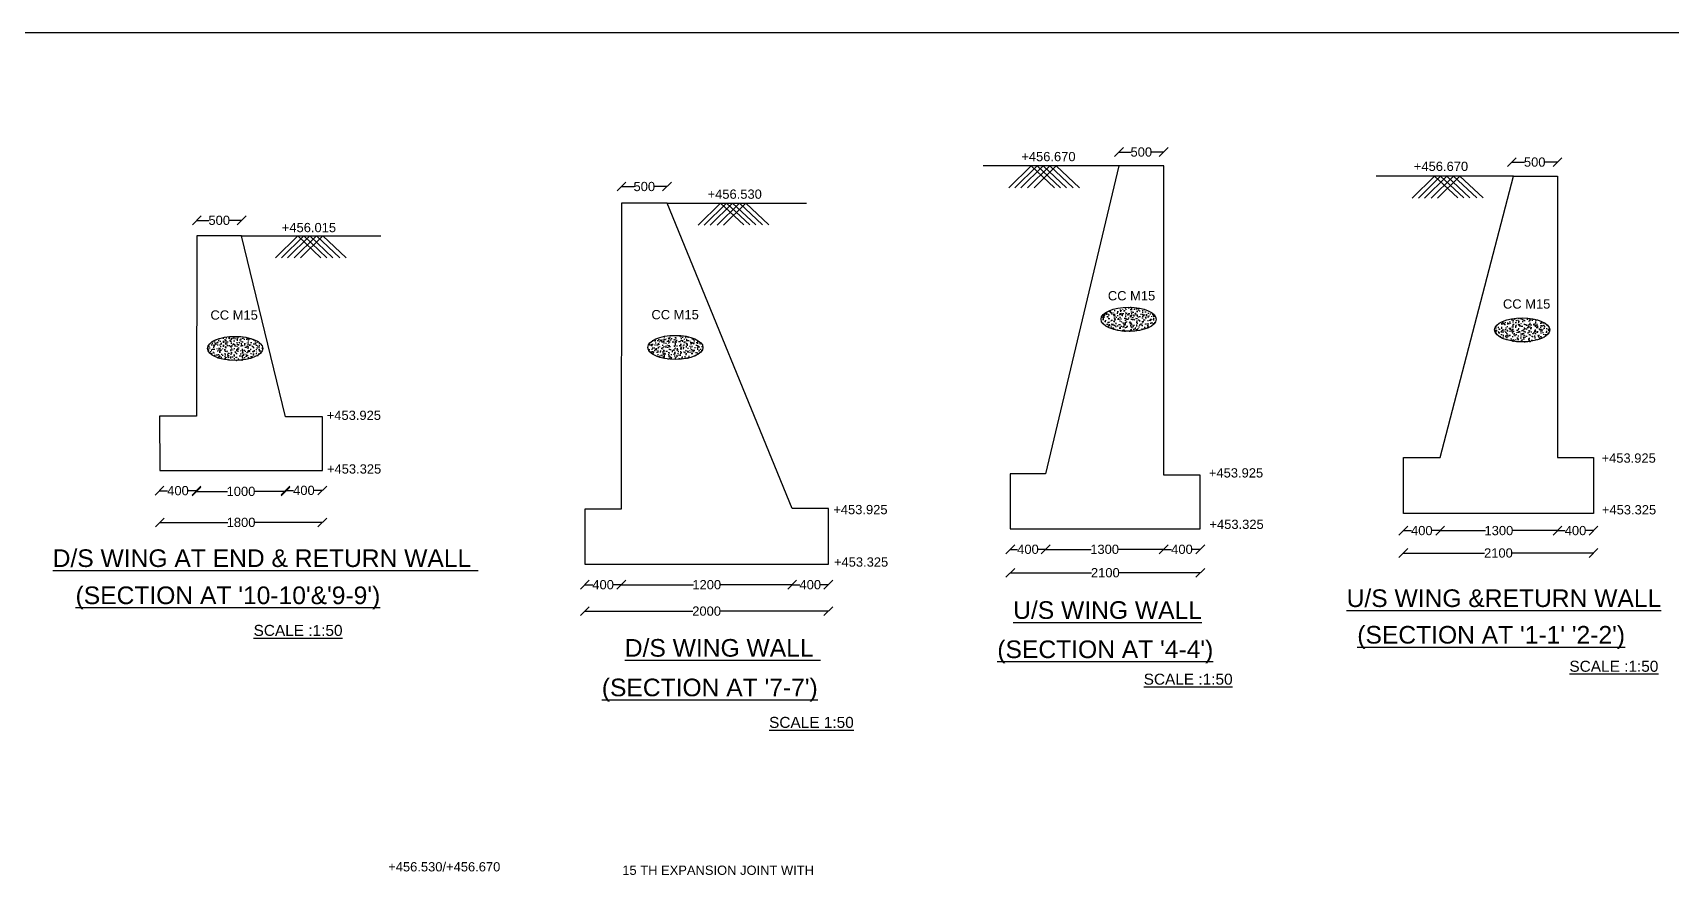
# Model space of a CAD drawing. Header units: millimetres. Extents: x -53213883 to -53195266, y 22135078 to 22145430.
# Drawn here: x -53207100 to -53199663, y 22141602 to 22145430 of the extents above; entities that cross this region are included whole.
import ezdxf

# ---------------------------------------------------------------- set-up
doc = ezdxf.new("R2010")
doc.units = ezdxf.units.MM
doc.header["$MEASUREMENT"] = 0
doc.header["$PDMODE"] = 32
doc.header["$PDSIZE"] = 28
for name, color, linetype in [('DIMENSION', 7, 'Continuous'), ('DRAWING', 2, 'Continuous'), ('TEXT', 7, 'Continuous')]:
    doc.layers.add(name, color=color, linetype=linetype)
doc.styles.get("Standard").update_dxf_attribs({"font": 'arial.ttf', "height": 42})
doc.dimstyles.get("Standard").update_dxf_attribs({"dimtxt": 42, "dimasz": 40, "dimexe": 0.18, "dimexo": 0.0625, "dimgap": 0.09, "dimtad": 0, "dimdec": 0, "dimzin": 0, "dimdsep": 46, "dimtxsty": 'Standard', "dimblk": 'OBLIQUE', "dimcen": 0.09, "dimse1": 1, "dimse2": 1, "dimadec": 0, "dimazin": 0, "dimtfac": 1, "dimtdec": 0, "dimtofl": 0, "dimtmove": 0, "dimatfit": 3, "dimfxl": 1, "dimtolj": 1, "dimtzin": 0, "dimarcsym": 0})
pattern_1 = [(50, (0, 0), (35.86300913, -3.137606749), [3.75, -41.25]), (355, (0, 0), (-6.93756668, 37.609606685), [3, -33]), (100.4514, (2.99, -0.26), (28.925469086, 34.471977103), [3.1870095, -35.0571056]), (46.1842, (0, 10), (53.36205243, -8.275950716), [5.625, -61.875]), (96.6356, (4.447, 9.31), (46.733135277, 48.705893545), [4.7805144, -52.58565]), (351.1842, (0, 10), (46.733097257, 48.705930046), [4.5, -49.5]), (21, (5, 7.5), (29.845352606, -20.130944533), [3.75, -41.25]), (326, (5, 7.5), (12.165766596, 36.257502252), [3, -33]), (71.4514, (7.487, 5.822), (42.01113143, 16.126524835), [3.1870095, -35.0571056]), (37.5, (0, 0), (0.607992766, 16.6446926916), [0, -32.6, 0, -33.5, 0, -33.125]), (7.5, (0, 0), (13.153476872, 19.720585594), [0, -19.1, 0, -31.85, 0, -12.625]), (327.5, (-11.15, 0), (26.6911218086, -1.1277435867), [0, -12.5, 0, -39, 0, -51.75]), (317.5, (-16.15, 0), (29.159308467, 5.005249117), [0, -16.25, 0, -25.9, 0, -36.75])]

# ---------------------------------------------------------------- blocks, each defined once
blk = doc.blocks.new('_Oblique')
at = {"color": 0, "linetype": 'ByBlock', "lineweight": -2}
blk.add_line((-0.5, -0.5), (0.5, 0.5), dxfattribs=at)
blk = doc.blocks.new('*D57')
at = {"layer": 'Defpoints', "color": 0, "transparency": 16777216}
for p in [(-53206524.4, 22143689.5), (-53206357.1, 22143690), (-53206524.4, 22143351.6)]:
    blk.add_point(p, dxfattribs=at)
at = {"layer": 'DIMENSION', "color": 0, "lineweight": -2, "transparency": 16777216}
for p, q in [((-53206524.4, 22143351.6), (-53206488, 22143351.6)), ((-53206357.1, 22143351.6), (-53206393.5, 22143351.6))]:
    blk.add_line(p, q, dxfattribs=at)
at = {"layer": 'DIMENSION', "color": 0, "lineweight": -2, "transparency": 16777216, "xscale": 40, "yscale": 40, "zscale": 40, "rotation": 180}
blk.add_blockref('_Oblique', (-53206524.4, 22143351.6), dxfattribs=at)
at = {"layer": 'DIMENSION', "color": 0, "lineweight": -2, "transparency": 16777216, "xscale": 40, "yscale": 40, "zscale": 40}
blk.add_blockref('_Oblique', (-53206357.1, 22143351.6), dxfattribs=at)
at = {"layer": 'DIMENSION', "color": 0, "transparency": 16777216, "insert": (-53206440.8, 22143351.6), "char_height": 42, "attachment_point": 5}
blk.add_mtext('\\A1;400', dxfattribs=at)
blk = doc.blocks.new('*D58')
at = {"layer": 'Defpoints', "color": 0, "transparency": 16777216}
for p in [(-53205952.9, 22143687.4), (-53205785.5, 22143687.4), (-53205785.5, 22143352.9)]:
    blk.add_point(p, dxfattribs=at)
at = {"layer": 'DIMENSION', "color": 0, "lineweight": -2, "transparency": 16777216}
for p, q in [((-53205952.9, 22143352.9), (-53205916.5, 22143352.9)), ((-53205785.5, 22143352.9), (-53205821.9, 22143352.9))]:
    blk.add_line(p, q, dxfattribs=at)
at = {"layer": 'DIMENSION', "color": 0, "lineweight": -2, "transparency": 16777216, "xscale": 40, "yscale": 40, "zscale": 40, "rotation": 180}
blk.add_blockref('_Oblique', (-53205952.9, 22143352.9), dxfattribs=at)
at = {"layer": 'DIMENSION', "color": 0, "lineweight": -2, "transparency": 16777216, "xscale": 40, "yscale": 40, "zscale": 40}
blk.add_blockref('_Oblique', (-53205785.5, 22143352.9), dxfattribs=at)
at = {"layer": 'DIMENSION', "color": 0, "transparency": 16777216, "insert": (-53205869.2, 22143352.9), "char_height": 42, "attachment_point": 5}
blk.add_mtext('\\A1;400', dxfattribs=at)
blk = doc.blocks.new('*D59')
at = {"layer": 'Defpoints', "color": 0, "transparency": 16777216}
for p in [(-53206357.1, 22143688.2), (-53205952.9, 22143687.4), (-53206357.1, 22143348.3)]:
    blk.add_point(p, dxfattribs=at)
at = {"layer": 'DIMENSION', "color": 0, "lineweight": -2, "transparency": 16777216}
for p, q in [((-53206357.1, 22143348.3), (-53206215.8, 22143348.3)), ((-53205952.9, 22143348.3), (-53206094.3, 22143348.3))]:
    blk.add_line(p, q, dxfattribs=at)
at = {"layer": 'DIMENSION', "color": 0, "lineweight": -2, "transparency": 16777216, "xscale": 40, "yscale": 40, "zscale": 40, "rotation": 180}
blk.add_blockref('_Oblique', (-53206357.1, 22143348.3), dxfattribs=at)
at = {"layer": 'DIMENSION', "color": 0, "lineweight": -2, "transparency": 16777216, "xscale": 40, "yscale": 40, "zscale": 40}
blk.add_blockref('_Oblique', (-53205952.9, 22143348.3), dxfattribs=at)
at = {"layer": 'DIMENSION', "color": 0, "transparency": 16777216, "insert": (-53206155, 22143348.3), "char_height": 42, "attachment_point": 5}
blk.add_mtext('\\A1;1000', dxfattribs=at)
blk = doc.blocks.new('*D60')
at = {"layer": 'Defpoints', "color": 0, "transparency": 16777216}
for p in [(-53206355.5, 22144578.4), (-53206355.5, 22144508.6), (-53206151.9, 22144508.6)]:
    blk.add_point(p, dxfattribs=at)
at = {"layer": 'DIMENSION', "color": 0, "lineweight": -2, "transparency": 16777216}
for p, q in [((-53206355.5, 22144578.4), (-53206300.1, 22144578.4)), ((-53206151.9, 22144578.4), (-53206207.3, 22144578.4))]:
    blk.add_line(p, q, dxfattribs=at)
at = {"layer": 'DIMENSION', "color": 0, "lineweight": -2, "transparency": 16777216, "xscale": 40, "yscale": 40, "zscale": 40, "rotation": 180}
blk.add_blockref('_Oblique', (-53206355.5, 22144578.4), dxfattribs=at)
at = {"layer": 'DIMENSION', "color": 0, "lineweight": -2, "transparency": 16777216, "xscale": 40, "yscale": 40, "zscale": 40}
blk.add_blockref('_Oblique', (-53206151.9, 22144578.4), dxfattribs=at)
at = {"layer": 'DIMENSION', "color": 0, "transparency": 16777216, "insert": (-53206253.7, 22144578.4), "char_height": 42, "attachment_point": 5}
blk.add_mtext('\\A1;500', dxfattribs=at)
blk = doc.blocks.new('*D61')
at = {"layer": 'Defpoints', "color": 0, "transparency": 16777216}
for p in [(-53206523.7, 22143443), (-53205785.5, 22143443), (-53205785.5, 22143207.6)]:
    blk.add_point(p, dxfattribs=at)
at = {"layer": 'DIMENSION', "color": 0, "lineweight": -2, "transparency": 16777216}
for p, q in [((-53206523.7, 22143207.6), (-53206215.3, 22143207.6)), ((-53205785.5, 22143207.6), (-53206093.8, 22143207.6))]:
    blk.add_line(p, q, dxfattribs=at)
at = {"layer": 'DIMENSION', "color": 0, "lineweight": -2, "transparency": 16777216, "xscale": 40, "yscale": 40, "zscale": 40, "rotation": 180}
blk.add_blockref('_Oblique', (-53206523.7, 22143207.6), dxfattribs=at)
at = {"layer": 'DIMENSION', "color": 0, "lineweight": -2, "transparency": 16777216, "xscale": 40, "yscale": 40, "zscale": 40}
blk.add_blockref('_Oblique', (-53205785.5, 22143207.6), dxfattribs=at)
at = {"layer": 'DIMENSION', "color": 0, "transparency": 16777216, "insert": (-53206154.6, 22143207.6), "char_height": 42, "attachment_point": 5}
blk.add_mtext('\\A1;1800', dxfattribs=at)
blk = doc.blocks.new('*D62')
at = {"layer": 'Defpoints', "color": 0, "transparency": 16777216}
for p in [(-53204221, 22144731.8), (-53204427.3, 22144657.1), (-53204221, 22144657.1)]:
    blk.add_point(p, dxfattribs=at)
at = {"layer": 'DIMENSION', "color": 0, "lineweight": -2, "transparency": 16777216}
for p, q in [((-53204427.3, 22144731.8), (-53204370.6, 22144731.8)), ((-53204221, 22144731.8), (-53204277.8, 22144731.8))]:
    blk.add_line(p, q, dxfattribs=at)
at = {"layer": 'DIMENSION', "color": 0, "lineweight": -2, "transparency": 16777216, "xscale": 40, "yscale": 40, "zscale": 40, "rotation": 180}
blk.add_blockref('_Oblique', (-53204427.3, 22144731.8), dxfattribs=at)
at = {"layer": 'DIMENSION', "color": 0, "lineweight": -2, "transparency": 16777216, "xscale": 40, "yscale": 40, "zscale": 40}
blk.add_blockref('_Oblique', (-53204221, 22144731.8), dxfattribs=at)
at = {"layer": 'DIMENSION', "color": 0, "transparency": 16777216, "insert": (-53204324.2, 22144731.8), "char_height": 42, "attachment_point": 5}
blk.add_mtext('\\A1;500', dxfattribs=at)
blk = doc.blocks.new('*D63')
at = {"layer": 'Defpoints', "color": 0, "transparency": 16777216}
for p in [(-53202662.6, 22143427.4), (-53202502.4, 22143427.4), (-53202662.6, 22143085.5)]:
    blk.add_point(p, dxfattribs=at)
at = {"layer": 'DIMENSION', "color": 0, "lineweight": -2, "transparency": 16777216}
for p, q in [((-53202662.6, 22143085.5), (-53202629.8, 22143085.5)), ((-53202502.4, 22143085.5), (-53202535.2, 22143085.5))]:
    blk.add_line(p, q, dxfattribs=at)
at = {"layer": 'DIMENSION', "color": 0, "lineweight": -2, "transparency": 16777216, "xscale": 40, "yscale": 40, "zscale": 40, "rotation": 180}
blk.add_blockref('_Oblique', (-53202662.6, 22143085.5), dxfattribs=at)
at = {"layer": 'DIMENSION', "color": 0, "lineweight": -2, "transparency": 16777216, "xscale": 40, "yscale": 40, "zscale": 40}
blk.add_blockref('_Oblique', (-53202502.4, 22143085.5), dxfattribs=at)
at = {"layer": 'DIMENSION', "color": 0, "transparency": 16777216, "insert": (-53202582.5, 22143085.5), "char_height": 42, "attachment_point": 5}
blk.add_mtext('\\A1;400', dxfattribs=at)
blk = doc.blocks.new('*D64')
at = {"layer": 'Defpoints', "color": 0, "transparency": 16777216}
for p in [(-53202502.4, 22143427.4), (-53201966.5, 22143427.4), (-53201966.5, 22143085.5)]:
    blk.add_point(p, dxfattribs=at)
at = {"layer": 'DIMENSION', "color": 0, "lineweight": -2, "transparency": 16777216}
for p, q in [((-53202502.4, 22143085.5), (-53202295.2, 22143085.5)), ((-53201966.5, 22143085.5), (-53202173.7, 22143085.5))]:
    blk.add_line(p, q, dxfattribs=at)
at = {"layer": 'DIMENSION', "color": 0, "lineweight": -2, "transparency": 16777216, "xscale": 40, "yscale": 40, "zscale": 40, "rotation": 180}
blk.add_blockref('_Oblique', (-53202502.4, 22143085.5), dxfattribs=at)
at = {"layer": 'DIMENSION', "color": 0, "lineweight": -2, "transparency": 16777216, "xscale": 40, "yscale": 40, "zscale": 40}
blk.add_blockref('_Oblique', (-53201966.5, 22143085.5), dxfattribs=at)
at = {"layer": 'DIMENSION', "color": 0, "transparency": 16777216, "insert": (-53202234.5, 22143085.5), "char_height": 42, "attachment_point": 5}
blk.add_mtext('\\A1;1300', dxfattribs=at)
blk = doc.blocks.new('*D65')
at = {"layer": 'Defpoints', "color": 0, "transparency": 16777216}
for p in [(-53201966.5, 22143422.7), (-53201800.2, 22143422.7), (-53201800.2, 22143085.5)]:
    blk.add_point(p, dxfattribs=at)
at = {"layer": 'DIMENSION', "color": 0, "lineweight": -2, "transparency": 16777216}
for p, q in [((-53201966.5, 22143085.5), (-53201930.6, 22143085.5)), ((-53201800.2, 22143085.5), (-53201836.1, 22143085.5))]:
    blk.add_line(p, q, dxfattribs=at)
at = {"layer": 'DIMENSION', "color": 0, "lineweight": -2, "transparency": 16777216, "xscale": 40, "yscale": 40, "zscale": 40, "rotation": 180}
blk.add_blockref('_Oblique', (-53201966.5, 22143085.5), dxfattribs=at)
at = {"layer": 'DIMENSION', "color": 0, "lineweight": -2, "transparency": 16777216, "xscale": 40, "yscale": 40, "zscale": 40}
blk.add_blockref('_Oblique', (-53201800.2, 22143085.5), dxfattribs=at)
at = {"layer": 'DIMENSION', "color": 0, "transparency": 16777216, "insert": (-53201883.4, 22143085.5), "char_height": 42, "attachment_point": 5}
blk.add_mtext('\\A1;400', dxfattribs=at)
blk = doc.blocks.new('*D66')
at = {"layer": 'Defpoints', "color": 0, "transparency": 16777216}
for p in [(-53202662.6, 22143179), (-53201800.2, 22143179), (-53202662.6, 22142979.2)]:
    blk.add_point(p, dxfattribs=at)
at = {"layer": 'DIMENSION', "color": 0, "lineweight": -2, "transparency": 16777216}
for p, q in [((-53202662.6, 22142979.2), (-53202294.5, 22142979.2)), ((-53201800.2, 22142979.2), (-53202168.3, 22142979.2))]:
    blk.add_line(p, q, dxfattribs=at)
at = {"layer": 'DIMENSION', "color": 0, "lineweight": -2, "transparency": 16777216, "xscale": 40, "yscale": 40, "zscale": 40, "rotation": 180}
blk.add_blockref('_Oblique', (-53202662.6, 22142979.2), dxfattribs=at)
at = {"layer": 'DIMENSION', "color": 0, "lineweight": -2, "transparency": 16777216, "xscale": 40, "yscale": 40, "zscale": 40}
blk.add_blockref('_Oblique', (-53201800.2, 22142979.2), dxfattribs=at)
at = {"layer": 'DIMENSION', "color": 0, "transparency": 16777216, "insert": (-53202231.4, 22142979.2), "char_height": 42, "attachment_point": 5}
blk.add_mtext('\\A1;2100', dxfattribs=at)
blk = doc.blocks.new('*D67')
at = {"layer": 'Defpoints', "color": 0, "transparency": 16777216}
for p in [(-53200878.5, 22143501.8), (-53200711.1, 22143501.8), (-53200878.5, 22143170.4)]:
    blk.add_point(p, dxfattribs=at)
at = {"layer": 'DIMENSION', "color": 0, "lineweight": -2, "transparency": 16777216}
for p, q in [((-53200878.5, 22143170.4), (-53200842, 22143170.4)), ((-53200711.1, 22143170.4), (-53200747.5, 22143170.4))]:
    blk.add_line(p, q, dxfattribs=at)
at = {"layer": 'DIMENSION', "color": 0, "lineweight": -2, "transparency": 16777216, "xscale": 40, "yscale": 40, "zscale": 40, "rotation": 180}
blk.add_blockref('_Oblique', (-53200878.5, 22143170.4), dxfattribs=at)
at = {"layer": 'DIMENSION', "color": 0, "lineweight": -2, "transparency": 16777216, "xscale": 40, "yscale": 40, "zscale": 40}
blk.add_blockref('_Oblique', (-53200711.1, 22143170.4), dxfattribs=at)
at = {"layer": 'DIMENSION', "color": 0, "transparency": 16777216, "insert": (-53200794.8, 22143170.4), "char_height": 42, "attachment_point": 5}
blk.add_mtext('\\A1;400', dxfattribs=at)
blk = doc.blocks.new('*D68')
at = {"layer": 'Defpoints', "color": 0, "transparency": 16777216}
for p in [(-53200178.8, 22143501.8), (-53200015.4, 22143501.8), (-53200015.4, 22143170.4)]:
    blk.add_point(p, dxfattribs=at)
at = {"layer": 'DIMENSION', "color": 0, "lineweight": -2, "transparency": 16777216}
for p, q in [((-53200178.8, 22143170.4), (-53200144.3, 22143170.4)), ((-53200015.4, 22143170.4), (-53200049.8, 22143170.4))]:
    blk.add_line(p, q, dxfattribs=at)
at = {"layer": 'DIMENSION', "color": 0, "lineweight": -2, "transparency": 16777216, "xscale": 40, "yscale": 40, "zscale": 40, "rotation": 180}
blk.add_blockref('_Oblique', (-53200178.8, 22143170.4), dxfattribs=at)
at = {"layer": 'DIMENSION', "color": 0, "lineweight": -2, "transparency": 16777216, "xscale": 40, "yscale": 40, "zscale": 40}
blk.add_blockref('_Oblique', (-53200015.4, 22143170.4), dxfattribs=at)
at = {"layer": 'DIMENSION', "color": 0, "transparency": 16777216, "insert": (-53200097.1, 22143170.4), "char_height": 42, "attachment_point": 5}
blk.add_mtext('\\A1;400', dxfattribs=at)
blk = doc.blocks.new('*D69')
at = {"layer": 'Defpoints', "color": 0, "transparency": 16777216}
for p in [(-53200711.1, 22143501.8), (-53200178.8, 22143501.8), (-53200711.1, 22143170.4)]:
    blk.add_point(p, dxfattribs=at)
at = {"layer": 'DIMENSION', "color": 0, "lineweight": -2, "transparency": 16777216}
for p, q in [((-53200711.1, 22143170.4), (-53200505.7, 22143170.4)), ((-53200178.8, 22143170.4), (-53200384.2, 22143170.4))]:
    blk.add_line(p, q, dxfattribs=at)
at = {"layer": 'DIMENSION', "color": 0, "lineweight": -2, "transparency": 16777216, "xscale": 40, "yscale": 40, "zscale": 40, "rotation": 180}
blk.add_blockref('_Oblique', (-53200711.1, 22143170.4), dxfattribs=at)
at = {"layer": 'DIMENSION', "color": 0, "lineweight": -2, "transparency": 16777216, "xscale": 40, "yscale": 40, "zscale": 40}
blk.add_blockref('_Oblique', (-53200178.8, 22143170.4), dxfattribs=at)
at = {"layer": 'DIMENSION', "color": 0, "transparency": 16777216, "insert": (-53200444.9, 22143170.4), "char_height": 42, "attachment_point": 5}
blk.add_mtext('\\A1;1300', dxfattribs=at)
blk = doc.blocks.new('*D70')
at = {"layer": 'Defpoints', "color": 0, "transparency": 16777216}
for p in [(-53200878.5, 22143247.5), (-53200015.4, 22143247.5), (-53200015.4, 22143068.7)]:
    blk.add_point(p, dxfattribs=at)
at = {"layer": 'DIMENSION', "color": 0, "lineweight": -2, "transparency": 16777216}
for p, q in [((-53200878.5, 22143068.7), (-53200510, 22143068.7)), ((-53200015.4, 22143068.7), (-53200383.8, 22143068.7))]:
    blk.add_line(p, q, dxfattribs=at)
at = {"layer": 'DIMENSION', "color": 0, "lineweight": -2, "transparency": 16777216, "xscale": 40, "yscale": 40, "zscale": 40, "rotation": 180}
blk.add_blockref('_Oblique', (-53200878.5, 22143068.7), dxfattribs=at)
at = {"layer": 'DIMENSION', "color": 0, "lineweight": -2, "transparency": 16777216, "xscale": 40, "yscale": 40, "zscale": 40}
blk.add_blockref('_Oblique', (-53200015.4, 22143068.7), dxfattribs=at)
at = {"layer": 'DIMENSION', "color": 0, "transparency": 16777216, "insert": (-53200446.9, 22143068.7), "char_height": 42, "attachment_point": 5}
blk.add_mtext('\\A1;2100', dxfattribs=at)
blk = doc.blocks.new('*D71')
at = {"layer": 'Defpoints', "color": 0, "transparency": 16777216}
for p in [(-53200178.8, 22144842.6), (-53200385.9, 22144779.6), (-53200178.8, 22144779.6)]:
    blk.add_point(p, dxfattribs=at)
at = {"layer": 'DIMENSION', "color": 0, "lineweight": -2, "transparency": 16777216}
for p, q in [((-53200385.9, 22144842.6), (-53200328.7, 22144842.6)), ((-53200178.8, 22144842.6), (-53200235.9, 22144842.6))]:
    blk.add_line(p, q, dxfattribs=at)
at = {"layer": 'DIMENSION', "color": 0, "lineweight": -2, "transparency": 16777216, "xscale": 40, "yscale": 40, "zscale": 40, "rotation": 180}
blk.add_blockref('_Oblique', (-53200385.9, 22144842.6), dxfattribs=at)
at = {"layer": 'DIMENSION', "color": 0, "lineweight": -2, "transparency": 16777216, "xscale": 40, "yscale": 40, "zscale": 40}
blk.add_blockref('_Oblique', (-53200178.8, 22144842.6), dxfattribs=at)
at = {"layer": 'DIMENSION', "color": 0, "transparency": 16777216, "insert": (-53200282.3, 22144842.6), "char_height": 42, "attachment_point": 5}
blk.add_mtext('\\A1;500', dxfattribs=at)
blk = doc.blocks.new('*D72')
at = {"layer": 'Defpoints', "color": 0, "transparency": 16777216}
for p in [(-53202169.5, 22144888.4), (-53202169.5, 22144825.4), (-53201966.5, 22144825.4)]:
    blk.add_point(p, dxfattribs=at)
at = {"layer": 'DIMENSION', "color": 0, "lineweight": -2, "transparency": 16777216}
for p, q in [((-53202169.5, 22144888.4), (-53202114.4, 22144888.4)), ((-53201966.5, 22144888.4), (-53202021.6, 22144888.4))]:
    blk.add_line(p, q, dxfattribs=at)
at = {"layer": 'DIMENSION', "color": 0, "lineweight": -2, "transparency": 16777216, "xscale": 40, "yscale": 40, "zscale": 40, "rotation": 180}
blk.add_blockref('_Oblique', (-53202169.5, 22144888.4), dxfattribs=at)
at = {"layer": 'DIMENSION', "color": 0, "lineweight": -2, "transparency": 16777216, "xscale": 40, "yscale": 40, "zscale": 40}
blk.add_blockref('_Oblique', (-53201966.5, 22144888.4), dxfattribs=at)
at = {"layer": 'DIMENSION', "color": 0, "transparency": 16777216, "insert": (-53202068, 22144888.4), "char_height": 42, "attachment_point": 5}
blk.add_mtext('\\A1;500', dxfattribs=at)
blk = doc.blocks.new('*D100')
at = {"layer": 'Defpoints', "color": 0, "transparency": 16777216}
for p in [(-53204593.8, 22143267.7), (-53204428.5, 22143267.7), (-53204428.5, 22142924.9)]:
    blk.add_point(p, dxfattribs=at)
at = {"layer": 'DRAWING', "color": 0, "lineweight": -2, "transparency": 16777216}
for p, q in [((-53204593.8, 22142924.9), (-53204558.4, 22142924.9)), ((-53204428.5, 22142924.9), (-53204463.9, 22142924.9))]:
    blk.add_line(p, q, dxfattribs=at)
at = {"layer": 'DRAWING', "color": 0, "lineweight": -2, "transparency": 16777216, "xscale": 40, "yscale": 40, "zscale": 40, "rotation": 180}
blk.add_blockref('_Oblique', (-53204593.8, 22142924.9), dxfattribs=at)
at = {"layer": 'DRAWING', "color": 0, "lineweight": -2, "transparency": 16777216, "xscale": 40, "yscale": 40, "zscale": 40}
blk.add_blockref('_Oblique', (-53204428.5, 22142924.9), dxfattribs=at)
at = {"layer": 'DRAWING', "color": 0, "transparency": 16777216, "insert": (-53204511.1, 22142924.9), "char_height": 42, "attachment_point": 5}
blk.add_mtext('\\A1;400', dxfattribs=at)
blk = doc.blocks.new('*D101')
at = {"layer": 'Defpoints', "color": 0, "transparency": 16777216}
for p in [(-53203652.9, 22143270.4), (-53204428.5, 22143267.7), (-53203652.9, 22142924.9)]:
    blk.add_point(p, dxfattribs=at)
at = {"layer": 'DRAWING', "color": 0, "lineweight": -2, "transparency": 16777216}
for p, q in [((-53204428.5, 22142924.9), (-53204101.5, 22142924.9)), ((-53203652.9, 22142924.9), (-53203979.9, 22142924.9))]:
    blk.add_line(p, q, dxfattribs=at)
at = {"layer": 'DRAWING', "color": 0, "lineweight": -2, "transparency": 16777216, "xscale": 40, "yscale": 40, "zscale": 40, "rotation": 180}
blk.add_blockref('_Oblique', (-53204428.5, 22142924.9), dxfattribs=at)
at = {"layer": 'DRAWING', "color": 0, "lineweight": -2, "transparency": 16777216, "xscale": 40, "yscale": 40, "zscale": 40}
blk.add_blockref('_Oblique', (-53203652.9, 22142924.9), dxfattribs=at)
at = {"layer": 'DRAWING', "color": 0, "transparency": 16777216, "insert": (-53204040.7, 22142924.9), "char_height": 42, "attachment_point": 5}
blk.add_mtext('\\A1;1200', dxfattribs=at)
blk = doc.blocks.new('*D102')
at = {"layer": 'Defpoints', "color": 0, "transparency": 16777216}
for p in [(-53203652.9, 22143270.4), (-53203488.5, 22143270.4), (-53203488.5, 22142924.9)]:
    blk.add_point(p, dxfattribs=at)
at = {"layer": 'DRAWING', "color": 0, "lineweight": -2, "transparency": 16777216}
for p, q in [((-53203652.9, 22142924.9), (-53203618, 22142924.9)), ((-53203488.5, 22142924.9), (-53203523.5, 22142924.9))]:
    blk.add_line(p, q, dxfattribs=at)
at = {"layer": 'DRAWING', "color": 0, "lineweight": -2, "transparency": 16777216, "xscale": 40, "yscale": 40, "zscale": 40, "rotation": 180}
blk.add_blockref('_Oblique', (-53203652.9, 22142924.9), dxfattribs=at)
at = {"layer": 'DRAWING', "color": 0, "lineweight": -2, "transparency": 16777216, "xscale": 40, "yscale": 40, "zscale": 40}
blk.add_blockref('_Oblique', (-53203488.5, 22142924.9), dxfattribs=at)
at = {"layer": 'DRAWING', "color": 0, "transparency": 16777216, "insert": (-53203570.7, 22142924.9), "char_height": 42, "attachment_point": 5}
blk.add_mtext('\\A1;400', dxfattribs=at)
blk = doc.blocks.new('*D103')
at = {"layer": 'Defpoints', "color": 0, "transparency": 16777216}
for p in [(-53204593.8, 22143018.9), (-53203488.5, 22143018.9), (-53203488.5, 22142804.9)]:
    blk.add_point(p, dxfattribs=at)
at = {"layer": 'DRAWING', "color": 0, "lineweight": -2, "transparency": 16777216}
for p, q in [((-53204593.8, 22142804.9), (-53204104.3, 22142804.9)), ((-53203488.5, 22142804.9), (-53203978.1, 22142804.9))]:
    blk.add_line(p, q, dxfattribs=at)
at = {"layer": 'DRAWING', "color": 0, "lineweight": -2, "transparency": 16777216, "xscale": 40, "yscale": 40, "zscale": 40, "rotation": 180}
blk.add_blockref('_Oblique', (-53204593.8, 22142804.9), dxfattribs=at)
at = {"layer": 'DRAWING', "color": 0, "lineweight": -2, "transparency": 16777216, "xscale": 40, "yscale": 40, "zscale": 40}
blk.add_blockref('_Oblique', (-53203488.5, 22142804.9), dxfattribs=at)
at = {"layer": 'DRAWING', "color": 0, "transparency": 16777216, "insert": (-53204041.2, 22142804.9), "char_height": 42, "attachment_point": 5}
blk.add_mtext('\\A1;2000', dxfattribs=at)

msp = doc.modelspace()

# ---------------------------------------------------------------- hatches: boundary and pattern name
at = {"layer": 'DRAWING'}
h = msp.add_hatch(dxfattribs=at)
h.set_pattern_fill('AR-CONC', color=0, scale=5, style=0)
h.set_pattern_definition(pattern_1)
edge = h.paths.add_edge_path()
edge.add_ellipse((-53202125.7, 22144129.5), major_axis=(-125.3, 0), ratio=0.436426, start_angle=0, end_angle=360)
h = msp.add_hatch(dxfattribs=at)
h.set_pattern_fill('AR-CONC', color=0, scale=5, style=0)
h.set_pattern_definition(pattern_1)
edge = h.paths.add_edge_path()
edge.add_ellipse((-53200339.4, 22144081.4), major_axis=(-125.3, 0), ratio=0.436426, start_angle=0, end_angle=360)
h = msp.add_hatch(dxfattribs=at)
h.set_pattern_fill('AR-CONC', color=0, scale=5, style=0)
h.set_pattern_definition(pattern_1)
edge = h.paths.add_edge_path()
edge.add_ellipse((-53206181.4, 22143997.4), major_axis=(-125.3, 0), ratio=0.436426, start_angle=0, end_angle=360)
h = msp.add_hatch(dxfattribs=at)
h.set_pattern_fill('AR-CONC', color=0, scale=5, style=0)
h.set_pattern_definition(pattern_1)
edge = h.paths.add_edge_path()
edge.add_ellipse((-53204183, 22144001.8), major_axis=(-125.3, 0), ratio=0.436426, start_angle=0, end_angle=360)

# ---------------------------------------------------------------- linework, layer by layer
msp.add_lwpolyline([(-53195266.2, 22145429.6), (-53210151, 22145429.6), (-53210151, 22135136.1), (-53195266.2, 22135136.1)], close=True, dxfattribs=at)
at = {"layer": 'DRAWING', "color": 0}
for points in [[(-53202502.4, 22143427.4), (-53202662.6, 22143427.4), (-53202662.6, 22143179), (-53201800.2, 22143179), (-53201800.2, 22143422.7), (-53201966.5, 22143422.7), (-53201966.5, 22144825.4), (-53202786.5, 22144825.4)], [(-53202669.5, 22144725.5), (-53202568.2, 22144825.4), (-53202462.8, 22144725.9)], [(-53202642.1, 22144725.5), (-53202540.8, 22144825.4), (-53202435.4, 22144725.9)], [(-53202614.8, 22144725.5), (-53202513.5, 22144825.4), (-53202408.1, 22144725.9)], [(-53202584, 22144725.5), (-53202482.7, 22144825.4), (-53202377.2, 22144725.9)], [(-53202555.1, 22144725.5), (-53202453.8, 22144825.4), (-53202348.4, 22144725.9)], [(-53202169.5, 22144825.4), (-53202502.4, 22143427.4)], [(-53200711.1, 22143501.8), (-53200379, 22144779.6), (-53201002.5, 22144779.6)], [(-53200379, 22144779.6), (-53200178.8, 22144779.6), (-53200178.8, 22143501.8), (-53200015.4, 22143501.8), (-53200015.4, 22143247.5), (-53200878.5, 22143247.5), (-53200878.5, 22143501.8), (-53200711.1, 22143501.8)], [(-53200837.8, 22144679.7), (-53200736.5, 22144779.6), (-53200631.1, 22144680.2)], [(-53200810.5, 22144679.7), (-53200709.2, 22144779.6), (-53200603.7, 22144680.2)], [(-53200783.2, 22144679.7), (-53200681.9, 22144779.6), (-53200576.4, 22144680.2)], [(-53200752.3, 22144679.7), (-53200651, 22144779.6), (-53200545.5, 22144680.2)], [(-53200723.5, 22144679.7), (-53200622.1, 22144779.6), (-53200516.7, 22144680.2)], [(-53204428.5, 22143267.7), (-53204593.8, 22143267.7), (-53204593.8, 22143018.9), (-53203488.5, 22143018.9), (-53203488.5, 22143270.4), (-53203652.9, 22143270.4), (-53204221, 22144657.1), (-53203588.2, 22144657.1)], [(-53204221, 22144657.1), (-53204427.3, 22144657.1), (-53204428.5, 22143267.7)], [(-53204079.3, 22144557.2), (-53203978, 22144657.1), (-53203872.6, 22144557.6)], [(-53204051.9, 22144557.2), (-53203950.6, 22144657.1), (-53203845.2, 22144557.6)], [(-53204024.6, 22144557.2), (-53203923.3, 22144657.1), (-53203817.9, 22144557.6)], [(-53203993.8, 22144557.2), (-53203892.5, 22144657.1), (-53203787, 22144557.6)], [(-53203964.9, 22144557.2), (-53203863.6, 22144657.1), (-53203758.2, 22144557.6)], [(-53206151.9, 22144508.6), (-53206355.5, 22144508.6), (-53206357.1, 22143690), (-53206524.4, 22143690), (-53206523.7, 22143443)], [(-53206523.7, 22143443), (-53205785.5, 22143443), (-53205785.5, 22143687.4), (-53205952.9, 22143687.4), (-53206151.9, 22144508.6), (-53205519.9, 22144508.6)], [(-53205998.8, 22144408.7), (-53205897.5, 22144508.6), (-53205792, 22144409.1)], [(-53205971.4, 22144408.7), (-53205870.1, 22144508.6), (-53205764.7, 22144409.1)], [(-53205944.1, 22144408.7), (-53205842.8, 22144508.6), (-53205737.4, 22144409.1)], [(-53205913.2, 22144408.7), (-53205811.9, 22144508.6), (-53205706.5, 22144409.1)], [(-53205884.4, 22144408.7), (-53205783.1, 22144508.6), (-53205677.7, 22144409.1)]]:
    msp.add_lwpolyline(points, dxfattribs=at)
for centre in [(-53202125.7, 22144129.5), (-53200339.4, 22144081.4), (-53206181.4, 22143997.4), (-53204183, 22144001.8)]:
    msp.add_ellipse(centre, major_axis=(-125.3, 0), ratio=0.436426, dxfattribs=at)

# ---------------------------------------------------------------- texts
at = {"layer": 'TEXT', "color": 0}
for s, height, p in [('+456.670', 42, (-53202612.8, 22144846.9)), ('+456.670', 42, (-53200830.8, 22144802.6)), ('+456.530', 42, (-53204036.9, 22144676.4)), ('+456.015', 42, (-53205969.6, 22144524.8)), ('CC M15', 42, (-53202220, 22144215.3)), ('CC M15', 42, (-53206293.5, 22144127.8)), ('CC M15', 42, (-53204291.7, 22144129.5)), ('CC M15', 42, (-53200426.5, 22144178)), ('+453.925', 42, (-53205765.7, 22143672.8)), ('+453.925', 42, (-53199978.9, 22143478.6)), ('+453.325', 42, (-53205764.6, 22143429.3)), ('+453.925', 42, (-53201761.2, 22143411.5)), ('+453.925', 42, (-53203466.2, 22143244.9)), ('+453.325', 42, (-53199977.2, 22143244)), ('+453.325', 42, (-53201758.7, 22143178.1)), ('%%UD/S WING AT END & RETURN WALL ', 80, (-53207009.7, 22143005.4)), ('+453.325', 42, (-53203463.2, 22143007)), ("%%U(SECTION AT '10-10'&'9-9')", 80, (-53206905.9, 22142836.9)), ('%%UU/S WING &RETURN WALL', 80, (-53201136, 22142823.8)), ('%%UU/S WING WALL', 80, (-53202649.7, 22142770)), ('%%USCALE :1:50', 50, (-53206097.7, 22142692.7)), ('%%UD/S WING WALL ', 80, (-53204412.6, 22142598.4)), ("%%U(SECTION AT '4-4')", 80, (-53202721.6, 22142591.9)), ("%%U(SECTION AT '1-1' '2-2')", 80, (-53201087.7, 22142657.8)), ('%%USCALE :1:50', 50, (-53200124.8, 22142529.9)), ("%%U(SECTION AT '7-7')", 80, (-53204517, 22142418.8)), ('%%USCALE :1:50', 50, (-53202057.3, 22142471.3)), ('%%USCALE 1:50', 50, (-53203757.7, 22142275.2)), ('+456.530/+456.670', 42, (-53205486.6, 22141623.9)), ('15 TH EXPANSION JOINT WITH ', 42, (-53204424.1, 22141608.3))]:
    msp.add_text(s, height=height, dxfattribs=at).set_placement(p)

# ---------------------------------------------------------------- dimensions: what is measured, and where the dimension line sits
at = {"layer": 'DIMENSION', "color": 0}
for base, p1, p2, text, picture, middle in [((-53202169.5, 22144888.4), (-53201966.5, 22144825.4), (-53202169.5, 22144825.4), '500', '*D72', (-53202068, 22144888.4)), ((-53200178.8, 22144842.6), (-53200385.9, 22144779.6), (-53200178.8, 22144779.6), '500', '*D71', (-53200282.3, 22144842.6)), ((-53204221, 22144731.8), (-53204427.3, 22144657.1), (-53204221, 22144657.1), '500', '*D62', (-53204324.2, 22144731.8)), ((-53206355.5, 22144578.4), (-53206151.9, 22144508.6), (-53206355.5, 22144508.6), '500', '*D60', (-53206253.7, 22144578.4)), ((-53206524.4, 22143351.6), (-53206357.1, 22143690), (-53206524.4, 22143689.5), '400', '*D57', (-53206440.8, 22143351.6)), ((-53206357.1, 22143348.3), (-53205952.9, 22143687.4), (-53206357.1, 22143688.2), '1000', '*D59', (-53206155, 22143348.3)), ((-53205785.5, 22143352.9), (-53205952.9, 22143687.4), (-53205785.5, 22143687.4), '400', '*D58', (-53205869.2, 22143352.9)), ((-53200878.5, 22143170.4), (-53200711.1, 22143501.8), (-53200878.5, 22143501.8), '400', '*D67', (-53200794.8, 22143170.4)), ((-53200711.1, 22143170.4), (-53200178.8, 22143501.8), (-53200711.1, 22143501.8), '1300', '*D69', (-53200444.9, 22143170.4)), ((-53200015.4, 22143170.4), (-53200178.8, 22143501.8), (-53200015.4, 22143501.8), '400', '*D68', (-53200097.1, 22143170.4)), ((-53205785.5, 22143207.6), (-53206523.7, 22143443), (-53205785.5, 22143443), '1800', '*D61', (-53206154.6, 22143207.6)), ((-53202662.6, 22143085.5), (-53202502.4, 22143427.4), (-53202662.6, 22143427.4), '400', '*D63', (-53202582.5, 22143085.5)), ((-53201966.5, 22143085.5), (-53202502.4, 22143427.4), (-53201966.5, 22143427.4), '1300', '*D64', (-53202234.5, 22143085.5)), ((-53201800.2, 22143085.5), (-53201966.5, 22143422.7), (-53201800.2, 22143422.7), '400', '*D65', (-53201883.4, 22143085.5)), ((-53200015.4, 22143068.7), (-53200878.5, 22143247.5), (-53200015.4, 22143247.5), '2100', '*D70', (-53200446.9, 22143068.7)), ((-53202662.6, 22142979.2), (-53201800.2, 22143179), (-53202662.6, 22143179), '2100', '*D66', (-53202231.4, 22142979.2))]:
    dim = msp.add_linear_dim(base=base, p1=p1, p2=p2, text=text, dimstyle='Standard', dxfattribs=at)
    dim.commit()
    dim.dimension.update_dxf_attribs({"geometry": picture, "text_midpoint": middle})
at = {"layer": 'DRAWING', "color": 0}
for base, p1, p2, text, picture, middle in [((-53203652.9, 22142924.9), (-53204428.5, 22143267.7), (-53203652.9, 22143270.4), '1200', '*D101', (-53204040.7, 22142924.9)), ((-53203488.5, 22142924.9), (-53203652.9, 22143270.4), (-53203488.5, 22143270.4), '400', '*D102', (-53203570.7, 22142924.9)), ((-53204428.5, 22142924.9), (-53204593.8, 22143267.7), (-53204428.5, 22143267.7), '400', '*D100', (-53204511.1, 22142924.9)), ((-53203488.5, 22142804.9), (-53204593.8, 22143018.9), (-53203488.5, 22143018.9), '2000', '*D103', (-53204041.2, 22142804.9))]:
    dim = msp.add_linear_dim(base=base, p1=p1, p2=p2, text=text, dimstyle='Standard', dxfattribs=at)
    dim.commit()
    dim.dimension.update_dxf_attribs({"geometry": picture, "text_midpoint": middle})

doc.saveas('drawing.dxf')
